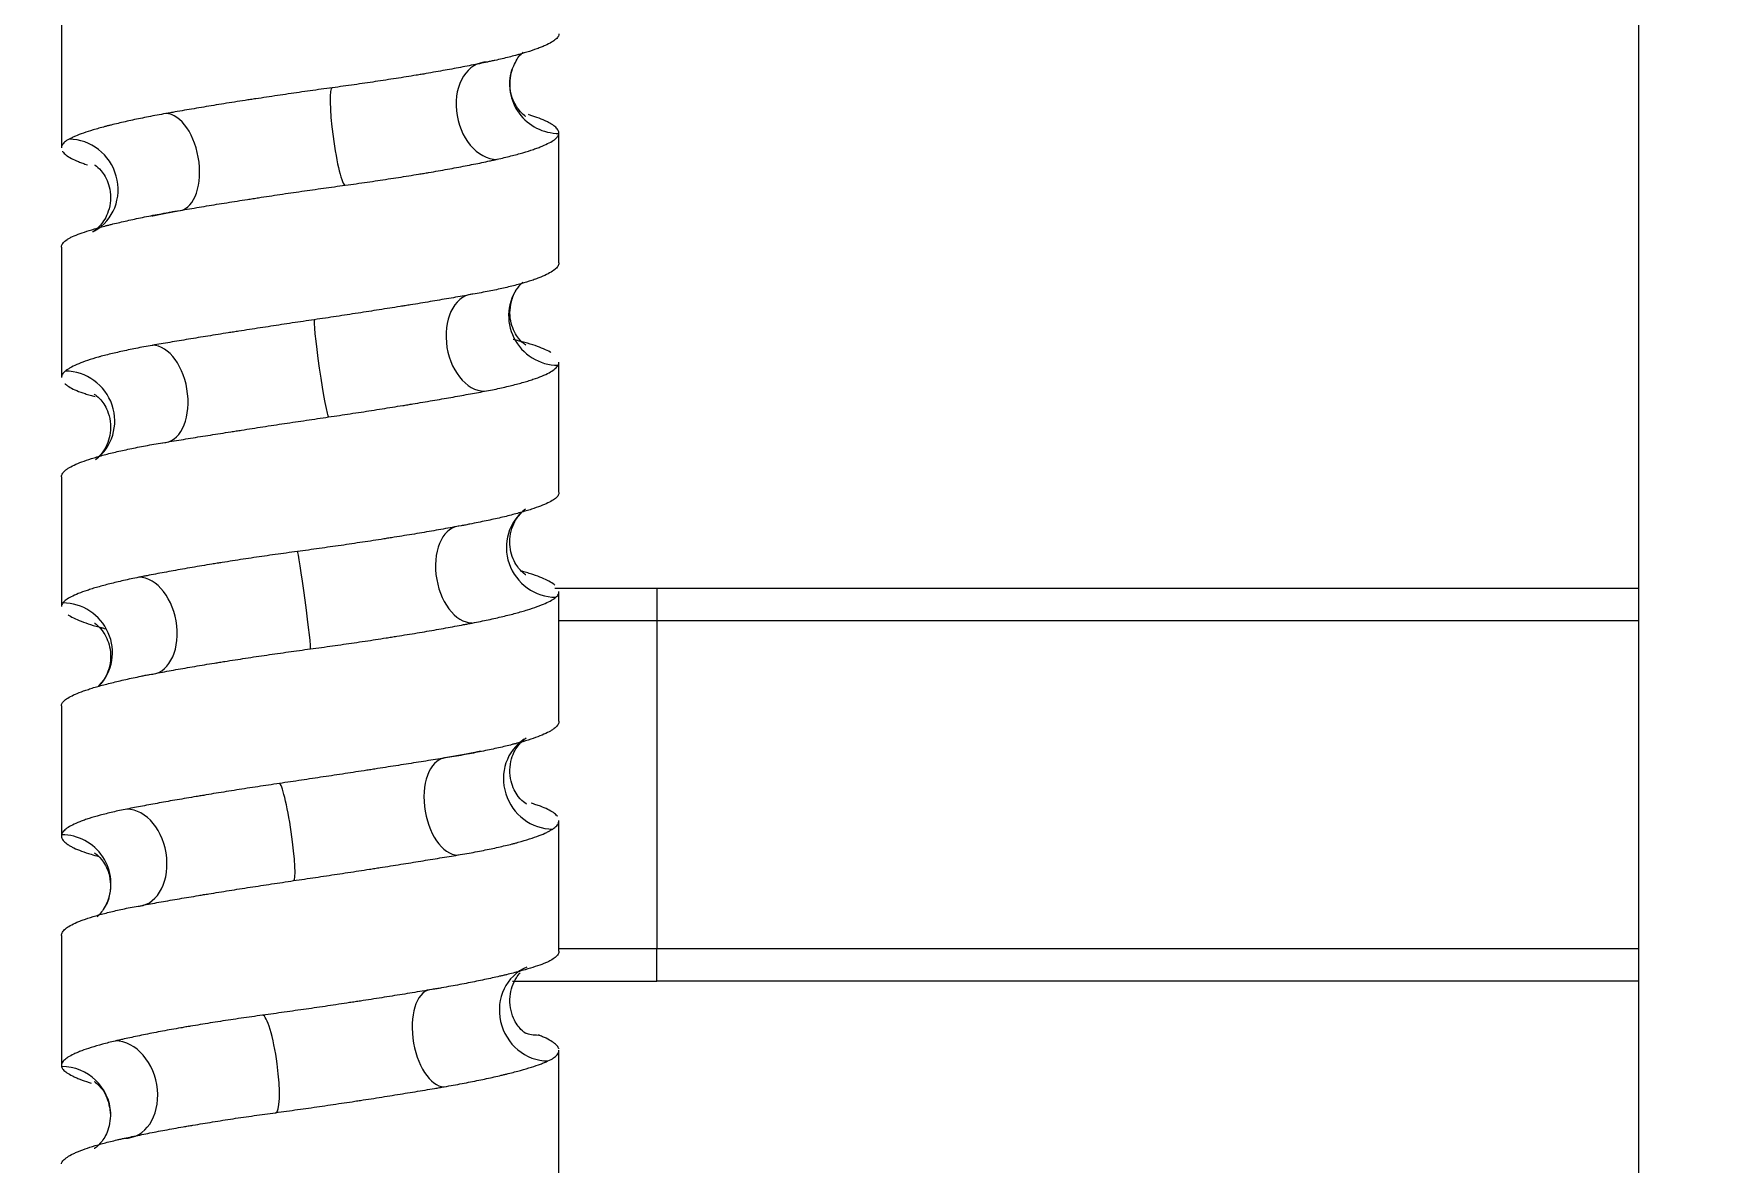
# Model space of a CAD drawing. Header units: millimetres. Extents: x 6110 to 6704, y -2661 to -1821.
# Drawn here: x 6587.11 to 6599.96, y -2344.63 to -2336 of the extents above; entities that cross this region are included whole.
import ezdxf

# ---------------------------------------------------------------- set-up
doc = ezdxf.new("R2010")
doc.units = ezdxf.units.MM
doc.header["$LTSCALE"] = 0.1
doc.linetypes.add('HIDDEN2', pattern=[4.7625, 3.175, -1.5875])
doc.layers.add('1', color=4, linetype='HIDDEN2', lineweight=13)
doc.layers.add('DIM', color=3, linetype='Continuous', lineweight=9)

msp = doc.modelspace()

# ---------------------------------------------------------------- hatches: boundary and pattern name
at = {"layer": 'DIM'}
h = msp.add_hatch(dxfattribs=at)
h.set_pattern_fill('ANSI31', color=2)
edge = h.paths.add_edge_path()
edge.add_line((6619.617, -2595.98), (6619.617, -1962.206))
edge.add_line((6634.617, -1966.11), (6619.617, -1966.11))
edge.add_line((6634.617, -2610.98), (6634.617, -1966.11))
edge.add_line((6634.617, -2610.98), (6184.457, -2610.98))
edge.add_line((6619.617, -2595.98), (6184.457, -2595.98))
edge.add_line((6184.457, -2610.98), (6184.457, -2595.98))

# ---------------------------------------------------------------- linework, layer by layer
at = {"layer": '1', "color": 7, "linetype": 'Continuous', "lineweight": -3}
for p, q in [((6599.367, -2354.877), (6599.367, -2159.412)), ((6587.32, -2335.882), (6587.32, -2336.87)), ((6591.12, -2337.746), (6591.12, -2336.755)), ((6587.32, -2337.628), (6587.32, -2338.623)), ((6591.12, -2339.498), (6591.12, -2338.505)), ((6587.32, -2339.381), (6587.32, -2340.371)), ((6591.089, -2340.23), (6591.867, -2340.23)), ((6591.12, -2341.245), (6591.12, -2340.256)), ((6591.867, -2340.23), (6591.867, -2340.48)), ((6591.867, -2340.23), (6599.367, -2340.23)), ((6591.867, -2340.48), (6591.12, -2340.48)), ((6591.867, -2340.48), (6591.867, -2342.98)), ((6599.367, -2340.48), (6591.867, -2340.48)), ((6587.602, -2340.979), (6587.608, -2340.973)), ((6587.32, -2341.129), (6587.32, -2342.122)), ((6591.12, -2342.999), (6591.12, -2342.004)), ((6587.665, -2342.639), (6587.669, -2342.632)), ((6587.32, -2342.88), (6587.32, -2343.872)), ((6591.12, -2342.98), (6591.867, -2342.98)), ((6591.867, -2342.98), (6599.367, -2342.98)), ((6591.867, -2343.23), (6591.867, -2342.98)), ((6590.766, -2343.23), (6591.867, -2343.23)), ((6599.367, -2343.23), (6591.867, -2343.23)), ((6591.12, -2344.745), (6591.12, -2343.757))]:
    msp.add_line(p, q, dxfattribs=at)
for centre, major_axis, ratio, start_param, end_param in [((6590.611, -2336.586), (0.079, -0.367), 0.723606, 2.987829, 6.126056), ((6591.118, -2336.388), (0.357, -0.114), 0.990086, 3.137687, 5.023314), ((6589.438, -2336.783), (0.05, -0.372), 0.114497, 3.125701, 6.266917), ((6588.162, -2336.979), (0.065, -0.369), 0.5518, 6.188535, 9.327073), ((6587.392, -2337.175), (0.166, -0.336), 0.953983, 0.048273, 2.702243), ((6591.108, -2338.158), (0.296, -0.23), 0.982822, 3.140049, 5.379477), ((6590.516, -2338.355), (0.068, -0.369), 0.676586, 3.017144, 6.158377), ((6589.306, -2338.552), (0.054, -0.371), 0.043602, 3.135903, 6.274455), ((6588.054, -2338.748), (0.063, -0.37), 0.607974, 6.180913, 9.322412), ((6587.36, -2338.944), (0.22, -0.304), 0.969177, 0.000981, 2.528692), ((6591.087, -2339.928), (0.223, -0.301), 0.974341, 3.142353, 5.658494), ((6590.416, -2340.125), (0.07, -0.368), 0.621931, 3.025422, 6.163988), ((6589.172, -2340.322), (0.05, -0.372), 0.024505, 6.280512, 9.42202), ((6587.951, -2340.518), (0.072, -0.368), 0.661381, 6.156246, 9.294505), ((6587.338, -2340.714), (0.265, -0.265), 0.982268, 0.022053, 2.365383), ((6591.059, -2341.697), (0.189, -0.324), 0.957265, 3.190384, 5.772306), ((6590.308, -2341.895), (0.061, -0.37), 0.568501, 3.047907, 6.189424), ((6589.039, -2342.091), (0.055, -0.371), 0.095257, 6.27162, 9.409891), ((6587.855, -2342.288), (0.071, -0.368), 0.711693, 6.147668, 9.288943), ((6587.324, -2342.483), (0.345, -0.148), 0.987592, 6.281728, 8.262029), ((6591.02, -2343.467), (0.146, -0.345), 0.939395, 3.141933, 5.904022), ((6590.197, -2343.664), (0.063, -0.37), 0.508041, 3.055748, 6.194031), ((6588.906, -2343.861), (0.051, -0.372), 0.163142, 6.261713, 9.403005), ((6587.766, -2344.057), (0.083, -0.366), 0.757985, 6.114715, 9.253314), ((6590.983, -2343.269), (0.138, 0.349), 0.918604, 3.182314, 3.489503), ((6587.321, -2344.253), (0.375, 0.018), 0.991163, 6.274875, 7.806372)]:
    msp.add_ellipse(centre, major_axis=major_axis, ratio=ratio, start_param=start_param, end_param=end_param, dxfattribs=at)
for points, knots in [([(6591.116, -2336.017), (6591.112, -2336.024), (6591.105, -2336.032), (6591.088, -2336.048), (6591.065, -2336.064), (6591.033, -2336.08), (6591.005, -2336.093), (6590.995, -2336.097), (6590.98, -2336.103), (6590.974, -2336.105), (6590.963, -2336.109), (6590.958, -2336.111), (6590.929, -2336.122), (6590.903, -2336.131), (6590.848, -2336.147), (6590.79, -2336.164), (6590.722, -2336.181), (6590.669, -2336.194), (6590.65, -2336.198), (6590.622, -2336.204), (6590.613, -2336.206), (6590.593, -2336.21), (6590.583, -2336.213), (6590.573, -2336.215)], [0, 0, 0, 0, 0.125, 0.125, 0.25, 0.375, 0.375, 0.4375, 0.4375, 0.46875, 0.46875, 0.5, 0.5, 0.625, 0.625, 0.75, 0.875, 0.875, 0.9375, 0.9375, 0.96875, 0.96875, 1, 1, 1, 1]), ([(6590.761, -2336.275), (6590.779, -2336.232), (6590.806, -2336.176), (6590.837, -2336.147), (6590.846, -2336.139)], [0, 0, 0, 0, 0.614018, 1, 1, 1, 1]), ([(6590.573, -2336.215), (6590.534, -2336.223), (6590.493, -2336.231), (6590.408, -2336.248), (6590.32, -2336.265), (6590.227, -2336.281), (6590.155, -2336.294), (6590.118, -2336.3), (6590.081, -2336.307), (6590.056, -2336.311), (6590.043, -2336.313), (6589.979, -2336.323), (6589.928, -2336.332), (6589.824, -2336.348), (6589.718, -2336.364), (6589.61, -2336.38), (6589.5, -2336.396), (6589.445, -2336.403), (6589.389, -2336.411)], [0, 0, 0, 0, 0.125, 0.125, 0.25, 0.375, 0.375, 0.4375, 0.46875, 0.46875, 0.5, 0.5, 0.625, 0.625, 0.75, 0.875, 0.875, 1, 1, 1, 1]), ([(6590.867, -2336.63), (6590.867, -2336.63), (6590.863, -2336.627), (6590.828, -2336.602), (6590.761, -2336.508), (6590.737, -2336.379), (6590.752, -2336.303), (6590.761, -2336.275)], [0, 0, 0, 0, 0.119065, 0.350948, 0.584736, 0.851841, 1, 1, 1, 1]), ([(6589.389, -2336.411), (6589.332, -2336.419), (6589.276, -2336.426), (6589.164, -2336.442), (6589.053, -2336.458), (6588.942, -2336.474), (6588.859, -2336.487), (6588.832, -2336.491), (6588.79, -2336.497), (6588.777, -2336.499), (6588.749, -2336.503), (6588.736, -2336.505), (6588.668, -2336.516), (6588.614, -2336.524), (6588.509, -2336.541), (6588.407, -2336.558), (6588.308, -2336.575), (6588.235, -2336.587), (6588.211, -2336.591), (6588.176, -2336.598), (6588.164, -2336.6), (6588.141, -2336.604), (6588.129, -2336.606), (6588.118, -2336.608)], [0, 0, 0, 0, 0.125, 0.125, 0.25, 0.375, 0.375, 0.4375, 0.4375, 0.46875, 0.46875, 0.5, 0.5, 0.625, 0.625, 0.75, 0.875, 0.875, 0.9375, 0.9375, 0.96875, 0.96875, 1, 1, 1, 1]), ([(6588.118, -2336.608), (6588.072, -2336.616), (6588.028, -2336.624), (6587.943, -2336.641), (6587.862, -2336.657), (6587.788, -2336.674), (6587.735, -2336.687), (6587.709, -2336.693), (6587.684, -2336.699), (6587.668, -2336.703), (6587.66, -2336.705), (6587.62, -2336.716), (6587.591, -2336.724), (6587.536, -2336.741), (6587.486, -2336.757), (6587.445, -2336.772), (6587.418, -2336.784), (6587.409, -2336.788), (6587.393, -2336.796), (6587.385, -2336.799), (6587.378, -2336.803)], [0, 0, 0, 0, 0.125, 0.125, 0.25, 0.375, 0.375, 0.4375, 0.46875, 0.46875, 0.5, 0.5, 0.625, 0.625, 0.75, 0.875, 0.875, 0.9375, 0.9375, 1, 1, 1, 1]), ([(6591.12, -2336.76), (6591.121, -2336.752), (6591.119, -2336.744), (6591.111, -2336.729), (6591.099, -2336.713), (6591.076, -2336.696), (6591.055, -2336.684), (6591.048, -2336.68), (6591.036, -2336.673), (6591.031, -2336.671), (6591.023, -2336.667), (6591.018, -2336.665), (6590.995, -2336.654), (6590.974, -2336.646), (6590.932, -2336.63), (6590.911, -2336.623), (6590.888, -2336.616)], [0, 0, 0, 0, 0.171343, 0.171343, 0.342686, 0.514028, 0.514028, 0.5997, 0.5997, 0.642535, 0.642535, 0.685371, 0.685371, 0.856714, 0.856714, 1, 1, 1, 1]), ([(6590.648, -2336.957), (6590.685, -2336.948), (6590.72, -2336.94), (6590.785, -2336.923), (6590.847, -2336.907), (6590.9, -2336.89), (6590.937, -2336.877), (6590.955, -2336.871), (6590.971, -2336.865), (6590.982, -2336.86), (6590.987, -2336.858), (6591.013, -2336.848), (6591.03, -2336.839), (6591.061, -2336.823), (6591.087, -2336.807), (6591.104, -2336.791), (6591.116, -2336.775), (6591.119, -2336.767), (6591.12, -2336.76)], [0, 0, 0, 0, 0.125, 0.125, 0.25, 0.375, 0.375, 0.4375, 0.46875, 0.46875, 0.5, 0.5, 0.625, 0.625, 0.75, 0.875, 0.875, 1, 1, 1, 1]), ([(6587.378, -2336.803), (6587.364, -2336.811), (6587.353, -2336.818), (6587.335, -2336.834), (6587.324, -2336.848), (6587.32, -2336.863), (6587.32, -2336.87)], [0, 0, 0, 0, 0.355653, 0.355653, 0.711306, 1, 1, 1, 1]), ([(6587.328, -2336.895), (6587.329, -2336.896), (6587.33, -2336.898), (6587.337, -2336.908), (6587.346, -2336.916), (6587.367, -2336.933), (6587.394, -2336.95), (6587.429, -2336.966), (6587.46, -2336.979), (6587.471, -2336.983), (6587.488, -2336.989), (6587.494, -2336.991), (6587.506, -2336.995), (6587.512, -2336.997), (6587.518, -2337)], [0, 0, 0, 0, 0.039243, 0.039243, 0.279432, 0.279432, 0.519621, 0.759811, 0.759811, 0.879905, 0.879905, 0.939953, 0.939953, 1, 1, 1, 1]), ([(6587.573, -2336.998), (6587.573, -2336.998), (6587.583, -2337.003), (6587.641, -2337.056), (6587.704, -2337.187), (6587.692, -2337.353), (6587.619, -2337.467), (6587.568, -2337.505), (6587.558, -2337.512), (6587.558, -2337.511)], [0, 0, 0, 0, 0.132243, 0.272162, 0.427735, 0.60988, 0.762507, 0.891533, 1, 1, 1, 1]), ([(6589.488, -2337.154), (6589.544, -2337.147), (6589.6, -2337.139), (6589.709, -2337.123), (6589.816, -2337.107), (6589.921, -2337.091), (6589.998, -2337.079), (6590.023, -2337.074), (6590.061, -2337.068), (6590.074, -2337.066), (6590.099, -2337.062), (6590.112, -2337.06), (6590.174, -2337.049), (6590.222, -2337.041), (6590.315, -2337.024), (6590.405, -2337.007), (6590.49, -2336.99), (6590.551, -2336.978), (6590.571, -2336.973), (6590.6, -2336.967), (6590.61, -2336.965), (6590.629, -2336.961), (6590.638, -2336.959), (6590.648, -2336.957)], [0, 0, 0, 0, 0.125, 0.125, 0.25, 0.375, 0.375, 0.4375, 0.4375, 0.46875, 0.46875, 0.5, 0.5, 0.625, 0.625, 0.75, 0.875, 0.875, 0.9375, 0.9375, 0.96875, 0.96875, 1, 1, 1, 1]), ([(6588.208, -2337.35), (6588.255, -2337.342), (6588.304, -2337.334), (6588.403, -2337.317), (6588.504, -2337.3), (6588.609, -2337.284), (6588.688, -2337.271), (6588.715, -2337.267), (6588.756, -2337.261), (6588.769, -2337.259), (6588.797, -2337.254), (6588.811, -2337.252), (6588.879, -2337.242), (6588.934, -2337.233), (6589.044, -2337.217), (6589.155, -2337.201), (6589.266, -2337.185), (6589.377, -2337.17), (6589.432, -2337.162), (6589.488, -2337.154)], [0, 0, 0, 0, 0.125, 0.125, 0.25, 0.375, 0.375, 0.4375, 0.4375, 0.46875, 0.46875, 0.5, 0.5, 0.625, 0.625, 0.75, 0.875, 0.875, 1, 1, 1, 1]), ([(6587.405, -2337.547), (6587.422, -2337.539), (6587.441, -2337.531), (6587.484, -2337.516), (6587.531, -2337.5), (6587.586, -2337.484), (6587.631, -2337.471), (6587.647, -2337.467), (6587.671, -2337.461), (6587.679, -2337.459), (6587.696, -2337.455), (6587.705, -2337.452), (6587.748, -2337.442), (6587.784, -2337.434), (6587.859, -2337.417), (6587.938, -2337.4), (6588.024, -2337.383), (6588.091, -2337.371), (6588.114, -2337.367), (6588.149, -2337.36), (6588.16, -2337.358), (6588.184, -2337.354), (6588.196, -2337.352), (6588.208, -2337.35)], [0, 0, 0, 0, 0.125, 0.125, 0.25, 0.375, 0.375, 0.4375, 0.4375, 0.46875, 0.46875, 0.5, 0.5, 0.625, 0.625, 0.75, 0.875, 0.875, 0.9375, 0.9375, 0.96875, 0.96875, 1, 1, 1, 1]), ([(6588.01, -2337.389), (6588.013, -2337.389), (6588.08, -2337.375), (6588.152, -2337.362), (6588.227, -2337.348)], [0, 0, 0, 0, 0.03864, 1, 1, 1, 1]), ([(6587.32, -2337.628), (6587.32, -2337.624), (6587.321, -2337.621), (6587.324, -2337.609), (6587.332, -2337.593), (6587.351, -2337.577), (6587.369, -2337.566), (6587.375, -2337.562), (6587.389, -2337.554), (6587.397, -2337.55), (6587.405, -2337.547)], [0, 0, 0, 0, 0.124501, 0.124501, 0.416334, 0.708167, 0.708167, 0.854083, 0.854083, 1, 1, 1, 1]), ([(6591.101, -2337.787), (6591.093, -2337.795), (6591.083, -2337.803), (6591.057, -2337.82), (6591.027, -2337.837), (6590.988, -2337.854), (6590.955, -2337.866), (6590.943, -2337.87), (6590.925, -2337.877), (6590.919, -2337.879), (6590.906, -2337.883), (6590.9, -2337.885), (6590.866, -2337.896), (6590.838, -2337.904), (6590.777, -2337.921), (6590.711, -2337.937), (6590.639, -2337.953), (6590.581, -2337.964), (6590.562, -2337.968), (6590.521, -2337.976), (6590.501, -2337.98), (6590.479, -2337.984)], [0, 0, 0, 0, 0.125, 0.125, 0.25, 0.375, 0.375, 0.4375, 0.4375, 0.46875, 0.46875, 0.5, 0.5, 0.625, 0.625, 0.75, 0.875, 0.875, 0.9375, 0.9375, 1, 1, 1, 1]), ([(6591.12, -2337.747), (6591.12, -2337.752), (6591.119, -2337.757), (6591.115, -2337.77), (6591.109, -2337.779), (6591.101, -2337.787)], [0, 0, 0, 0, 0.376511, 0.376511, 1, 1, 1, 1]), ([(6590.868, -2338.375), (6590.868, -2338.376), (6590.855, -2338.369), (6590.792, -2338.308), (6590.733, -2338.17), (6590.756, -2338.016), (6590.793, -2337.951), (6590.812, -2337.928)], [0, 0, 0, 0, 0.189025, 0.382327, 0.600561, 0.847753, 1, 1, 1, 1]), ([(6590.479, -2337.984), (6590.437, -2337.991), (6590.393, -2337.999), (6590.303, -2338.015), (6590.21, -2338.031), (6590.112, -2338.047), (6590.037, -2338.06), (6589.998, -2338.066), (6589.959, -2338.072), (6589.933, -2338.076), (6589.92, -2338.078), (6589.854, -2338.089), (6589.801, -2338.097), (6589.694, -2338.114), (6589.586, -2338.131), (6589.475, -2338.148), (6589.364, -2338.165), (6589.308, -2338.173), (6589.251, -2338.181)], [0, 0, 0, 0, 0.125, 0.125, 0.25, 0.375, 0.375, 0.4375, 0.46875, 0.46875, 0.5, 0.5, 0.625, 0.625, 0.75, 0.875, 0.875, 1, 1, 1, 1]), ([(6589.251, -2338.181), (6589.195, -2338.189), (6589.139, -2338.198), (6589.028, -2338.214), (6588.918, -2338.231), (6588.81, -2338.248), (6588.729, -2338.26), (6588.702, -2338.264), (6588.662, -2338.271), (6588.648, -2338.273), (6588.622, -2338.277), (6588.608, -2338.279), (6588.542, -2338.289), (6588.49, -2338.298), (6588.389, -2338.314), (6588.29, -2338.33), (6588.195, -2338.346), (6588.126, -2338.358), (6588.103, -2338.362), (6588.059, -2338.369), (6588.036, -2338.373), (6588.015, -2338.377)], [0, 0, 0, 0, 0.125, 0.125, 0.25, 0.375, 0.375, 0.4375, 0.4375, 0.46875, 0.46875, 0.5, 0.5, 0.625, 0.625, 0.75, 0.875, 0.875, 0.9375, 0.9375, 1, 1, 1, 1]), ([(6591.059, -2338.432), (6591.057, -2338.43), (6591.055, -2338.429), (6591.039, -2338.42), (6591.022, -2338.412), (6590.983, -2338.395), (6590.94, -2338.379), (6590.888, -2338.363), (6590.846, -2338.351), (6590.831, -2338.347), (6590.801, -2338.34), (6590.785, -2338.336), (6590.769, -2338.332)], [0, 0, 0, 0, 0.029861, 0.029861, 0.272395, 0.272395, 0.51493, 0.757465, 0.757465, 0.878733, 0.878733, 1, 1, 1, 1]), ([(6588.015, -2338.377), (6587.971, -2338.384), (6587.929, -2338.392), (6587.849, -2338.408), (6587.773, -2338.424), (6587.704, -2338.44), (6587.656, -2338.452), (6587.632, -2338.458), (6587.609, -2338.465), (6587.595, -2338.469), (6587.587, -2338.471), (6587.552, -2338.481), (6587.526, -2338.49), (6587.478, -2338.507), (6587.435, -2338.523), (6587.401, -2338.54), (6587.379, -2338.553), (6587.372, -2338.557), (6587.363, -2338.563), (6587.36, -2338.565), (6587.354, -2338.569), (6587.352, -2338.571), (6587.349, -2338.573)], [0, 0, 0, 0, 0.125, 0.125, 0.25, 0.375, 0.375, 0.4375, 0.46875, 0.46875, 0.5, 0.5, 0.625, 0.625, 0.75, 0.875, 0.875, 0.9375, 0.9375, 0.96875, 0.96875, 1, 1, 1, 1]), ([(6587.349, -2338.573), (6587.34, -2338.581), (6587.332, -2338.59), (6587.323, -2338.606), (6587.32, -2338.614), (6587.32, -2338.623)], [0, 0, 0, 0, 0.501257, 0.501257, 1, 1, 1, 1]), ([(6590.552, -2338.727), (6590.593, -2338.719), (6590.631, -2338.712), (6590.704, -2338.696), (6590.773, -2338.68), (6590.833, -2338.663), (6590.876, -2338.651), (6590.896, -2338.645), (6590.915, -2338.638), (6590.928, -2338.634), (6590.934, -2338.632), (6590.964, -2338.621), (6590.986, -2338.613), (6591.024, -2338.596), (6591.058, -2338.579), (6591.082, -2338.562), (6591.101, -2338.546), (6591.109, -2338.537), (6591.113, -2338.529)], [0, 0, 0, 0, 0.125, 0.125, 0.25, 0.375, 0.375, 0.4375, 0.46875, 0.46875, 0.5, 0.5, 0.625, 0.625, 0.75, 0.875, 0.875, 1, 1, 1, 1]), ([(6587.346, -2338.67), (6587.347, -2338.671), (6587.349, -2338.672), (6587.36, -2338.681), (6587.372, -2338.689), (6587.401, -2338.706), (6587.435, -2338.722), (6587.477, -2338.738), (6587.513, -2338.749), (6587.525, -2338.753), (6587.552, -2338.761), (6587.565, -2338.765), (6587.579, -2338.768)], [0, 0, 0, 0, 0.030306, 0.030306, 0.27273, 0.27273, 0.515153, 0.757577, 0.757577, 0.878788, 0.878788, 1, 1, 1, 1]), ([(6587.569, -2338.749), (6587.569, -2338.749), (6587.573, -2338.751), (6587.609, -2338.774), (6587.684, -2338.876), (6587.709, -2339.043), (6587.652, -2339.177), (6587.612, -2339.22), (6587.599, -2339.232)], [0, 0, 0, 0, 0.074927, 0.254041, 0.436107, 0.662843, 0.867841, 1, 1, 1, 1]), ([(6589.36, -2338.923), (6589.416, -2338.915), (6589.472, -2338.907), (6589.581, -2338.89), (6589.69, -2338.874), (6589.796, -2338.857), (6589.875, -2338.844), (6589.901, -2338.84), (6589.94, -2338.834), (6589.953, -2338.832), (6589.978, -2338.827), (6589.991, -2338.825), (6590.055, -2338.815), (6590.105, -2338.806), (6590.202, -2338.79), (6590.296, -2338.774), (6590.384, -2338.758), (6590.449, -2338.746), (6590.47, -2338.742), (6590.512, -2338.735), (6590.532, -2338.731), (6590.552, -2338.727)], [0, 0, 0, 0, 0.125, 0.125, 0.25, 0.375, 0.375, 0.4375, 0.4375, 0.46875, 0.46875, 0.5, 0.5, 0.625, 0.625, 0.75, 0.875, 0.875, 0.9375, 0.9375, 1, 1, 1, 1]), ([(6588.093, -2339.12), (6588.139, -2339.113), (6588.186, -2339.105), (6588.282, -2339.089), (6588.38, -2339.073), (6588.483, -2339.057), (6588.561, -2339.045), (6588.587, -2339.041), (6588.628, -2339.034), (6588.641, -2339.032), (6588.668, -2339.028), (6588.682, -2339.026), (6588.749, -2339.015), (6588.804, -2339.007), (6588.914, -2338.99), (6589.024, -2338.973), (6589.135, -2338.957), (6589.247, -2338.94), (6589.304, -2338.932), (6589.36, -2338.923)], [0, 0, 0, 0, 0.125, 0.125, 0.25, 0.375, 0.375, 0.4375, 0.4375, 0.46875, 0.46875, 0.5, 0.5, 0.625, 0.625, 0.75, 0.875, 0.875, 1, 1, 1, 1]), ([(6587.371, -2339.315), (6587.384, -2339.307), (6587.4, -2339.299), (6587.435, -2339.282), (6587.474, -2339.266), (6587.523, -2339.249), (6587.562, -2339.237), (6587.576, -2339.233), (6587.598, -2339.226), (6587.605, -2339.224), (6587.62, -2339.22), (6587.627, -2339.218), (6587.666, -2339.207), (6587.699, -2339.199), (6587.768, -2339.183), (6587.841, -2339.167), (6587.921, -2339.151), (6587.983, -2339.139), (6588.005, -2339.135), (6588.048, -2339.128), (6588.071, -2339.124), (6588.093, -2339.12)], [0, 0, 0, 0, 0.125, 0.125, 0.25, 0.375, 0.375, 0.4375, 0.4375, 0.46875, 0.46875, 0.5, 0.5, 0.625, 0.625, 0.75, 0.875, 0.875, 0.9375, 0.9375, 1, 1, 1, 1]), ([(6587.32, -2339.381), (6587.32, -2339.376), (6587.323, -2339.362), (6587.332, -2339.349), (6587.344, -2339.336), (6587.348, -2339.332), (6587.356, -2339.326), (6587.359, -2339.324), (6587.365, -2339.32), (6587.368, -2339.317), (6587.371, -2339.315)], [0, 0, 0, 0, 0.240123, 0.620062, 0.620062, 0.810031, 0.810031, 0.905015, 0.905015, 1, 1, 1, 1]), ([(6591.078, -2339.556), (6591.066, -2339.564), (6591.052, -2339.571), (6591.019, -2339.587), (6590.981, -2339.603), (6590.935, -2339.619), (6590.896, -2339.632), (6590.883, -2339.636), (6590.862, -2339.642), (6590.855, -2339.644), (6590.84, -2339.649), (6590.833, -2339.651), (6590.795, -2339.661), (6590.763, -2339.67), (6590.695, -2339.687), (6590.623, -2339.704), (6590.544, -2339.72), (6590.482, -2339.733), (6590.461, -2339.737), (6590.429, -2339.743), (6590.418, -2339.746), (6590.396, -2339.75), (6590.384, -2339.752), (6590.373, -2339.754)], [0, 0, 0, 0, 0.125, 0.125, 0.25, 0.375, 0.375, 0.4375, 0.4375, 0.46875, 0.46875, 0.5, 0.5, 0.625, 0.625, 0.75, 0.875, 0.875, 0.9375, 0.9375, 0.96875, 0.96875, 1, 1, 1, 1]), ([(6591.12, -2339.499), (6591.12, -2339.503), (6591.119, -2339.514), (6591.113, -2339.525), (6591.103, -2339.537), (6591.099, -2339.541), (6591.089, -2339.548), (6591.084, -2339.552), (6591.078, -2339.556)], [0, 0, 0, 0, 0.165228, 0.582614, 0.582614, 0.791307, 0.791307, 1, 1, 1, 1]), ([(6590.866, -2340.128), (6590.866, -2340.128), (6590.863, -2340.126), (6590.838, -2340.111), (6590.769, -2340.025), (6590.73, -2339.874), (6590.77, -2339.728), (6590.818, -2339.67), (6590.834, -2339.653)], [0, 0, 0, 0, 0.048333, 0.237222, 0.419699, 0.628962, 0.851376, 1, 1, 1, 1]), ([(6590.373, -2339.754), (6590.328, -2339.762), (6590.283, -2339.77), (6590.188, -2339.787), (6590.092, -2339.804), (6589.991, -2339.821), (6589.914, -2339.833), (6589.888, -2339.837), (6589.848, -2339.844), (6589.835, -2339.846), (6589.808, -2339.85), (6589.795, -2339.852), (6589.728, -2339.863), (6589.674, -2339.871), (6589.565, -2339.887), (6589.456, -2339.904), (6589.345, -2339.919), (6589.234, -2339.935), (6589.178, -2339.943), (6589.122, -2339.95)], [0, 0, 0, 0, 0.125, 0.125, 0.25, 0.375, 0.375, 0.4375, 0.4375, 0.46875, 0.46875, 0.5, 0.5, 0.625, 0.625, 0.75, 0.875, 0.875, 1, 1, 1, 1]), ([(6589.122, -2339.95), (6589.065, -2339.958), (6589.009, -2339.965), (6588.898, -2339.981), (6588.789, -2339.997), (6588.681, -2340.013), (6588.601, -2340.026), (6588.575, -2340.03), (6588.535, -2340.036), (6588.522, -2340.038), (6588.496, -2340.042), (6588.483, -2340.044), (6588.418, -2340.055), (6588.368, -2340.063), (6588.269, -2340.08), (6588.173, -2340.097), (6588.083, -2340.114), (6588.017, -2340.126), (6587.995, -2340.13), (6587.963, -2340.137), (6587.953, -2340.139), (6587.932, -2340.143), (6587.922, -2340.145), (6587.911, -2340.147)], [0, 0, 0, 0, 0.125, 0.125, 0.25, 0.375, 0.375, 0.4375, 0.4375, 0.46875, 0.46875, 0.5, 0.5, 0.625, 0.625, 0.75, 0.875, 0.875, 0.9375, 0.9375, 0.96875, 0.96875, 1, 1, 1, 1]), ([(6591.089, -2340.206), (6591.087, -2340.205), (6591.086, -2340.204), (6591.073, -2340.194), (6591.059, -2340.185), (6591.028, -2340.168), (6590.992, -2340.151), (6590.947, -2340.135), (6590.909, -2340.122), (6590.896, -2340.118), (6590.876, -2340.111), (6590.869, -2340.109), (6590.854, -2340.105), (6590.847, -2340.103), (6590.84, -2340.101)], [0, 0, 0, 0, 0.039647, 0.039647, 0.279736, 0.279736, 0.519824, 0.759912, 0.759912, 0.879956, 0.879956, 0.939978, 0.939978, 1, 1, 1, 1]), ([(6587.911, -2340.147), (6587.871, -2340.155), (6587.832, -2340.163), (6587.758, -2340.18), (6587.688, -2340.197), (6587.627, -2340.213), (6587.583, -2340.226), (6587.562, -2340.232), (6587.542, -2340.238), (6587.529, -2340.243), (6587.523, -2340.245), (6587.492, -2340.255), (6587.469, -2340.263), (6587.429, -2340.28), (6587.393, -2340.296), (6587.367, -2340.311), (6587.346, -2340.327), (6587.337, -2340.335), (6587.331, -2340.342)], [0, 0, 0, 0, 0.125, 0.125, 0.25, 0.375, 0.375, 0.4375, 0.46875, 0.46875, 0.5, 0.5, 0.625, 0.625, 0.75, 0.875, 0.875, 1, 1, 1, 1]), ([(6591.096, -2340.299), (6591.105, -2340.292), (6591.112, -2340.284), (6591.119, -2340.27), (6591.12, -2340.264), (6591.12, -2340.257)], [0, 0, 0, 0, 0.561015, 0.561015, 1, 1, 1, 1]), ([(6587.331, -2340.342), (6587.325, -2340.35), (6587.322, -2340.357), (6587.32, -2340.367), (6587.32, -2340.368), (6587.32, -2340.37)], [0, 0, 0, 0, 0.833937, 0.833937, 1, 1, 1, 1]), ([(6590.458, -2340.496), (6590.5, -2340.488), (6590.541, -2340.479), (6590.619, -2340.463), (6590.693, -2340.446), (6590.759, -2340.429), (6590.806, -2340.417), (6590.829, -2340.41), (6590.85, -2340.404), (6590.865, -2340.4), (6590.872, -2340.398), (6590.906, -2340.387), (6590.931, -2340.379), (6590.976, -2340.362), (6591.017, -2340.346), (6591.049, -2340.33), (6591.069, -2340.318), (6591.076, -2340.315), (6591.087, -2340.307), (6591.092, -2340.303), (6591.096, -2340.299)], [0, 0, 0, 0, 0.125, 0.125, 0.25, 0.375, 0.375, 0.4375, 0.46875, 0.46875, 0.5, 0.5, 0.625, 0.625, 0.75, 0.875, 0.875, 0.9375, 0.9375, 1, 1, 1, 1]), ([(6587.371, -2340.434), (6587.373, -2340.435), (6587.376, -2340.437), (6587.392, -2340.447), (6587.408, -2340.455), (6587.445, -2340.472), (6587.486, -2340.489), (6587.536, -2340.505), (6587.577, -2340.518), (6587.592, -2340.522), (6587.614, -2340.528), (6587.622, -2340.53), (6587.637, -2340.534), (6587.645, -2340.536), (6587.653, -2340.539)], [0, 0, 0, 0, 0.039211, 0.039211, 0.279409, 0.279409, 0.519606, 0.759803, 0.759803, 0.879901, 0.879901, 0.939951, 0.939951, 1, 1, 1, 1]), ([(6587.573, -2340.497), (6587.573, -2340.497), (6587.586, -2340.504), (6587.648, -2340.565), (6587.706, -2340.7), (6587.689, -2340.864), (6587.631, -2340.95), (6587.606, -2340.976), (6587.603, -2340.979)], [0, 0, 0, 0, 0.184781, 0.358956, 0.554962, 0.783488, 0.974269, 1, 1, 1, 1]), ([(6589.222, -2340.693), (6589.278, -2340.686), (6589.335, -2340.678), (6589.446, -2340.662), (6589.557, -2340.647), (6589.666, -2340.63), (6589.747, -2340.618), (6589.774, -2340.614), (6589.814, -2340.607), (6589.828, -2340.605), (6589.854, -2340.601), (6589.868, -2340.599), (6589.934, -2340.588), (6589.986, -2340.58), (6590.087, -2340.563), (6590.185, -2340.546), (6590.279, -2340.529), (6590.347, -2340.517), (6590.37, -2340.513), (6590.403, -2340.506), (6590.414, -2340.504), (6590.436, -2340.5), (6590.447, -2340.498), (6590.458, -2340.496)], [0, 0, 0, 0, 0.125, 0.125, 0.25, 0.375, 0.375, 0.4375, 0.4375, 0.46875, 0.46875, 0.5, 0.5, 0.625, 0.625, 0.75, 0.875, 0.875, 0.9375, 0.9375, 0.96875, 0.96875, 1, 1, 1, 1]), ([(6587.992, -2340.889), (6588.035, -2340.881), (6588.08, -2340.873), (6588.17, -2340.856), (6588.264, -2340.839), (6588.362, -2340.823), (6588.438, -2340.81), (6588.476, -2340.804), (6588.515, -2340.798), (6588.541, -2340.793), (6588.554, -2340.791), (6588.62, -2340.781), (6588.673, -2340.773), (6588.781, -2340.756), (6588.889, -2340.74), (6588.999, -2340.724), (6589.109, -2340.709), (6589.165, -2340.701), (6589.222, -2340.693)], [0, 0, 0, 0, 0.125, 0.125, 0.25, 0.375, 0.375, 0.4375, 0.46875, 0.46875, 0.5, 0.5, 0.625, 0.625, 0.75, 0.875, 0.875, 1, 1, 1, 1]), ([(6587.344, -2341.086), (6587.353, -2341.078), (6587.365, -2341.07), (6587.392, -2341.055), (6587.425, -2341.039), (6587.466, -2341.023), (6587.501, -2341.01), (6587.513, -2341.006), (6587.532, -2341), (6587.539, -2340.998), (6587.552, -2340.994), (6587.559, -2340.991), (6587.594, -2340.981), (6587.623, -2340.973), (6587.687, -2340.956), (6587.754, -2340.939), (6587.829, -2340.922), (6587.888, -2340.91), (6587.908, -2340.906), (6587.939, -2340.899), (6587.95, -2340.897), (6587.971, -2340.893), (6587.982, -2340.891), (6587.992, -2340.889)], [0, 0, 0, 0, 0.125, 0.125, 0.25, 0.375, 0.375, 0.4375, 0.4375, 0.46875, 0.46875, 0.5, 0.5, 0.625, 0.625, 0.75, 0.875, 0.875, 0.9375, 0.9375, 0.96875, 0.96875, 1, 1, 1, 1]), ([(6587.32, -2341.128), (6587.32, -2341.121), (6587.322, -2341.115), (6587.329, -2341.101), (6587.335, -2341.093), (6587.344, -2341.086)], [0, 0, 0, 0, 0.448736, 0.448736, 1, 1, 1, 1]), ([(6591.12, -2341.245), (6591.12, -2341.247), (6591.12, -2341.249), (6591.119, -2341.259), (6591.112, -2341.276), (6591.095, -2341.293), (6591.079, -2341.305), (6591.073, -2341.309), (6591.063, -2341.316), (6591.06, -2341.318), (6591.052, -2341.322), (6591.048, -2341.324), (6591.045, -2341.326)], [0, 0, 0, 0, 0.065853, 0.065853, 0.377236, 0.688618, 0.688618, 0.844309, 0.844309, 0.922154, 0.922154, 1, 1, 1, 1]), ([(6591.045, -2341.326), (6591.029, -2341.335), (6591.011, -2341.343), (6590.97, -2341.359), (6590.926, -2341.376), (6590.872, -2341.393), (6590.829, -2341.406), (6590.814, -2341.41), (6590.791, -2341.416), (6590.783, -2341.418), (6590.766, -2341.422), (6590.758, -2341.425), (6590.717, -2341.435), (6590.682, -2341.443), (6590.608, -2341.46), (6590.531, -2341.476), (6590.447, -2341.492), (6590.382, -2341.504), (6590.36, -2341.508), (6590.314, -2341.515), (6590.291, -2341.519), (6590.268, -2341.523)], [0, 0, 0, 0, 0.125, 0.125, 0.25, 0.375, 0.375, 0.4375, 0.4375, 0.46875, 0.46875, 0.5, 0.5, 0.625, 0.625, 0.75, 0.875, 0.875, 0.9375, 0.9375, 1, 1, 1, 1]), ([(6590.872, -2341.878), (6590.872, -2341.878), (6590.863, -2341.873), (6590.808, -2341.828), (6590.74, -2341.701), (6590.744, -2341.533), (6590.814, -2341.416), (6590.859, -2341.381), (6590.868, -2341.374), (6590.87, -2341.373)], [0, 0, 0, 0, 0.117376, 0.266067, 0.429717, 0.621764, 0.784377, 0.921525, 1, 1, 1, 1]), ([(6590.268, -2341.523), (6590.22, -2341.531), (6590.172, -2341.538), (6590.073, -2341.554), (6589.972, -2341.57), (6589.868, -2341.586), (6589.788, -2341.599), (6589.761, -2341.603), (6589.72, -2341.609), (6589.707, -2341.611), (6589.679, -2341.616), (6589.665, -2341.618), (6589.597, -2341.628), (6589.542, -2341.637), (6589.431, -2341.654), (6589.32, -2341.67), (6589.209, -2341.687), (6589.097, -2341.704), (6589.041, -2341.712), (6588.985, -2341.72)], [0, 0, 0, 0, 0.125, 0.125, 0.25, 0.375, 0.375, 0.4375, 0.4375, 0.46875, 0.46875, 0.5, 0.5, 0.625, 0.625, 0.75, 0.875, 0.875, 1, 1, 1, 1]), ([(6590.52, -2341.474), (6590.506, -2341.477), (6590.423, -2341.494), (6590.331, -2341.511), (6590.248, -2341.525)], [0, 0, 0, 0, 0.172371, 1, 1, 1, 1]), ([(6588.985, -2341.72), (6588.929, -2341.729), (6588.874, -2341.737), (6588.765, -2341.753), (6588.658, -2341.77), (6588.553, -2341.787), (6588.476, -2341.799), (6588.451, -2341.803), (6588.413, -2341.81), (6588.4, -2341.812), (6588.375, -2341.816), (6588.362, -2341.818), (6588.3, -2341.829), (6588.251, -2341.837), (6588.157, -2341.853), (6588.066, -2341.869), (6587.981, -2341.885), (6587.919, -2341.897), (6587.899, -2341.901), (6587.859, -2341.908), (6587.84, -2341.912), (6587.821, -2341.916)], [0, 0, 0, 0, 0.125, 0.125, 0.25, 0.375, 0.375, 0.4375, 0.4375, 0.46875, 0.46875, 0.5, 0.5, 0.625, 0.625, 0.75, 0.875, 0.875, 0.9375, 0.9375, 1, 1, 1, 1]), ([(6587.821, -2341.916), (6587.782, -2341.923), (6587.746, -2341.931), (6587.678, -2341.947), (6587.614, -2341.963), (6587.558, -2341.979), (6587.519, -2341.991), (6587.501, -2341.997), (6587.484, -2342.004), (6587.472, -2342.008), (6587.467, -2342.01), (6587.44, -2342.021), (6587.421, -2342.029), (6587.388, -2342.046), (6587.36, -2342.062), (6587.341, -2342.079), (6587.328, -2342.096), (6587.323, -2342.104), (6587.321, -2342.112)], [0, 0, 0, 0, 0.125, 0.125, 0.25, 0.375, 0.375, 0.4375, 0.46875, 0.46875, 0.5, 0.5, 0.625, 0.625, 0.75, 0.875, 0.875, 1, 1, 1, 1]), ([(6591.108, -2341.971), (6591.107, -2341.97), (6591.106, -2341.969), (6591.098, -2341.959), (6591.089, -2341.951), (6591.065, -2341.935), (6591.037, -2341.918), (6590.999, -2341.902), (6590.968, -2341.891), (6590.956, -2341.887), (6590.933, -2341.879), (6590.92, -2341.875), (6590.908, -2341.871)], [0, 0, 0, 0, 0.029865, 0.029865, 0.272398, 0.272398, 0.514932, 0.757466, 0.757466, 0.878733, 0.878733, 1, 1, 1, 1]), ([(6591.072, -2342.068), (6591.084, -2342.06), (6591.095, -2342.052), (6591.11, -2342.035), (6591.118, -2342.022), (6591.12, -2342.009), (6591.12, -2342.004)], [0, 0, 0, 0, 0.387429, 0.387429, 0.774857, 1, 1, 1, 1]), ([(6587.321, -2342.112), (6587.319, -2342.12), (6587.32, -2342.129), (6587.326, -2342.145), (6587.337, -2342.162), (6587.357, -2342.178), (6587.376, -2342.191), (6587.383, -2342.195), (6587.394, -2342.201), (6587.398, -2342.203), (6587.406, -2342.208), (6587.41, -2342.21), (6587.432, -2342.22), (6587.452, -2342.228), (6587.496, -2342.245), (6587.537, -2342.259), (6587.585, -2342.272), (6587.606, -2342.278)], [0, 0, 0, 0, 0.148909, 0.148909, 0.297819, 0.446728, 0.446728, 0.521182, 0.521182, 0.55841, 0.55841, 0.595637, 0.595637, 0.744546, 0.744546, 0.893456, 1, 1, 1, 1]), ([(6590.349, -2342.266), (6590.395, -2342.259), (6590.439, -2342.251), (6590.523, -2342.235), (6590.603, -2342.219), (6590.676, -2342.203), (6590.728, -2342.19), (6590.753, -2342.184), (6590.778, -2342.178), (6590.794, -2342.174), (6590.802, -2342.171), (6590.84, -2342.161), (6590.869, -2342.152), (6590.922, -2342.135), (6590.97, -2342.119), (6591.009, -2342.102), (6591.035, -2342.089), (6591.043, -2342.085), (6591.055, -2342.079), (6591.058, -2342.077), (6591.065, -2342.072), (6591.069, -2342.07), (6591.072, -2342.068)], [0, 0, 0, 0, 0.125, 0.125, 0.25, 0.375, 0.375, 0.4375, 0.46875, 0.46875, 0.5, 0.5, 0.625, 0.625, 0.75, 0.875, 0.875, 0.9375, 0.9375, 0.96875, 0.96875, 1, 1, 1, 1]), ([(6587.572, -2342.25), (6587.572, -2342.25), (6587.58, -2342.254), (6587.626, -2342.291), (6587.696, -2342.408), (6587.699, -2342.545), (6587.676, -2342.614), (6587.669, -2342.631)], [0, 0, 0, 0, 0.151025, 0.37448, 0.613299, 0.903334, 1, 1, 1, 1]), ([(6589.093, -2342.462), (6589.149, -2342.454), (6589.205, -2342.446), (6589.316, -2342.429), (6589.427, -2342.413), (6589.536, -2342.396), (6589.618, -2342.383), (6589.645, -2342.379), (6589.686, -2342.373), (6589.7, -2342.371), (6589.727, -2342.367), (6589.74, -2342.364), (6589.807, -2342.354), (6589.86, -2342.346), (6589.964, -2342.329), (6590.065, -2342.313), (6590.162, -2342.297), (6590.234, -2342.285), (6590.257, -2342.282), (6590.304, -2342.274), (6590.327, -2342.27), (6590.349, -2342.266)], [0, 0, 0, 0, 0.125, 0.125, 0.25, 0.375, 0.375, 0.4375, 0.4375, 0.46875, 0.46875, 0.5, 0.5, 0.625, 0.625, 0.75, 0.875, 0.875, 0.9375, 0.9375, 1, 1, 1, 1]), ([(6587.89, -2342.659), (6587.931, -2342.652), (6587.973, -2342.644), (6588.059, -2342.628), (6588.149, -2342.612), (6588.244, -2342.596), (6588.318, -2342.584), (6588.355, -2342.578), (6588.393, -2342.571), (6588.419, -2342.567), (6588.432, -2342.565), (6588.496, -2342.554), (6588.548, -2342.546), (6588.654, -2342.529), (6588.761, -2342.512), (6588.87, -2342.496), (6588.981, -2342.479), (6589.037, -2342.471), (6589.093, -2342.462)], [0, 0, 0, 0, 0.125, 0.125, 0.25, 0.375, 0.375, 0.4375, 0.46875, 0.46875, 0.5, 0.5, 0.625, 0.625, 0.75, 0.875, 0.875, 1, 1, 1, 1]), ([(6587.328, -2342.854), (6587.333, -2342.846), (6587.341, -2342.838), (6587.361, -2342.821), (6587.385, -2342.805), (6587.419, -2342.788), (6587.448, -2342.776), (6587.459, -2342.772), (6587.475, -2342.765), (6587.481, -2342.763), (6587.492, -2342.759), (6587.498, -2342.757), (6587.528, -2342.746), (6587.554, -2342.738), (6587.61, -2342.722), (6587.671, -2342.706), (6587.739, -2342.69), (6587.793, -2342.678), (6587.812, -2342.674), (6587.85, -2342.667), (6587.87, -2342.663), (6587.89, -2342.659)], [0, 0, 0, 0, 0.125, 0.125, 0.25, 0.375, 0.375, 0.4375, 0.4375, 0.46875, 0.46875, 0.5, 0.5, 0.625, 0.625, 0.75, 0.875, 0.875, 0.9375, 0.9375, 1, 1, 1, 1]), ([(6587.669, -2342.631), (6587.648, -2342.669), (6587.622, -2342.71), (6587.6, -2342.732), (6587.594, -2342.737)], [0, 0, 0, 0, 0.70141, 1, 1, 1, 1]), ([(6587.32, -2342.88), (6587.32, -2342.88), (6587.32, -2342.879), (6587.32, -2342.871), (6587.323, -2342.863), (6587.328, -2342.854)], [0, 0, 0, 0, 0.022494, 0.022494, 1, 1, 1, 1]), ([(6591.12, -2342.999), (6591.12, -2343.007), (6591.118, -2343.016), (6591.108, -2343.032), (6591.093, -2343.048), (6591.069, -2343.064), (6591.048, -2343.076), (6591.04, -2343.08), (6591.023, -2343.088), (6591.014, -2343.091), (6591.004, -2343.095)], [0, 0, 0, 0, 0.248922, 0.248922, 0.499281, 0.749641, 0.749641, 0.87482, 0.87482, 1, 1, 1, 1]), ([(6591.004, -2343.095), (6590.985, -2343.103), (6590.963, -2343.111), (6590.915, -2343.126), (6590.863, -2343.142), (6590.803, -2343.159), (6590.754, -2343.171), (6590.737, -2343.175), (6590.711, -2343.182), (6590.703, -2343.184), (6590.685, -2343.188), (6590.676, -2343.19), (6590.63, -2343.201), (6590.592, -2343.209), (6590.512, -2343.226), (6590.429, -2343.243), (6590.34, -2343.26), (6590.27, -2343.272), (6590.247, -2343.276), (6590.211, -2343.283), (6590.199, -2343.285), (6590.175, -2343.289), (6590.162, -2343.291), (6590.15, -2343.293)], [0, 0, 0, 0, 0.125, 0.125, 0.25, 0.375, 0.375, 0.4375, 0.4375, 0.46875, 0.46875, 0.5, 0.5, 0.625, 0.625, 0.75, 0.875, 0.875, 0.9375, 0.9375, 0.96875, 0.96875, 1, 1, 1, 1]), ([(6590.867, -2343.629), (6590.867, -2343.628), (6590.863, -2343.625), (6590.835, -2343.608), (6590.761, -2343.513), (6590.73, -2343.348), (6590.779, -2343.221), (6590.814, -2343.176), (6590.824, -2343.165)], [0, 0, 0, 0, 0.058112, 0.252229, 0.44384, 0.685533, 0.909288, 1, 1, 1, 1]), ([(6590.15, -2343.293), (6590.101, -2343.301), (6590.051, -2343.31), (6589.949, -2343.326), (6589.846, -2343.343), (6589.74, -2343.36), (6589.659, -2343.372), (6589.631, -2343.377), (6589.59, -2343.383), (6589.577, -2343.385), (6589.549, -2343.389), (6589.535, -2343.391), (6589.466, -2343.402), (6589.41, -2343.41), (6589.299, -2343.427), (6589.189, -2343.443), (6589.078, -2343.458), (6588.967, -2343.474), (6588.912, -2343.482), (6588.857, -2343.489)], [0, 0, 0, 0, 0.125, 0.125, 0.25, 0.375, 0.375, 0.4375, 0.4375, 0.46875, 0.46875, 0.5, 0.5, 0.625, 0.625, 0.75, 0.875, 0.875, 1, 1, 1, 1]), ([(6588.857, -2343.489), (6588.801, -2343.497), (6588.747, -2343.505), (6588.639, -2343.52), (6588.533, -2343.536), (6588.431, -2343.552), (6588.355, -2343.565), (6588.331, -2343.569), (6588.294, -2343.575), (6588.281, -2343.577), (6588.257, -2343.581), (6588.245, -2343.584), (6588.184, -2343.594), (6588.138, -2343.602), (6588.048, -2343.619), (6587.961, -2343.636), (6587.881, -2343.653), (6587.823, -2343.665), (6587.804, -2343.669), (6587.776, -2343.676), (6587.767, -2343.678), (6587.749, -2343.682), (6587.74, -2343.684), (6587.731, -2343.686)], [0, 0, 0, 0, 0.125, 0.125, 0.25, 0.375, 0.375, 0.4375, 0.4375, 0.46875, 0.46875, 0.5, 0.5, 0.625, 0.625, 0.75, 0.875, 0.875, 0.9375, 0.9375, 0.96875, 0.96875, 1, 1, 1, 1]), ([(6587.731, -2343.686), (6587.696, -2343.694), (6587.664, -2343.702), (6587.602, -2343.719), (6587.545, -2343.736), (6587.497, -2343.752), (6587.464, -2343.765), (6587.454, -2343.769), (6587.439, -2343.775), (6587.434, -2343.777), (6587.424, -2343.781), (6587.42, -2343.784), (6587.398, -2343.794), (6587.383, -2343.802), (6587.357, -2343.819), (6587.337, -2343.835), (6587.326, -2343.85), (6587.32, -2343.866), (6587.319, -2343.874), (6587.321, -2343.881)], [0, 0, 0, 0, 0.125, 0.125, 0.25, 0.375, 0.375, 0.4375, 0.4375, 0.46875, 0.46875, 0.5, 0.5, 0.625, 0.625, 0.75, 0.875, 0.875, 1, 1, 1, 1]), ([(6591.118, -2343.746), (6591.118, -2343.744), (6591.118, -2343.743), (6591.114, -2343.733), (6591.108, -2343.725), (6591.092, -2343.708), (6591.071, -2343.691), (6591.041, -2343.674), (6591.014, -2343.661), (6591.005, -2343.657), (6590.99, -2343.651), (6590.985, -2343.649), (6590.974, -2343.645), (6590.968, -2343.642), (6590.963, -2343.64)], [0, 0, 0, 0, 0.039676, 0.039676, 0.279757, 0.279757, 0.519838, 0.759919, 0.759919, 0.879959, 0.879959, 0.93998, 0.93998, 1, 1, 1, 1]), ([(6590.243, -2344.035), (6590.291, -2344.027), (6590.336, -2344.019), (6590.424, -2344.002), (6590.509, -2343.985), (6590.587, -2343.969), (6590.643, -2343.956), (6590.671, -2343.95), (6590.697, -2343.943), (6590.715, -2343.939), (6590.723, -2343.937), (6590.766, -2343.926), (6590.798, -2343.918), (6590.857, -2343.902), (6590.912, -2343.885), (6590.958, -2343.87), (6590.99, -2343.858), (6591, -2343.854), (6591.019, -2343.846), (6591.028, -2343.842), (6591.036, -2343.838)], [0, 0, 0, 0, 0.125, 0.125, 0.25, 0.375, 0.375, 0.4375, 0.46875, 0.46875, 0.5, 0.5, 0.625, 0.625, 0.75, 0.875, 0.875, 0.9375, 0.9375, 1, 1, 1, 1]), ([(6591.036, -2343.838), (6591.053, -2343.831), (6591.067, -2343.823), (6591.09, -2343.807), (6591.108, -2343.791), (6591.117, -2343.775), (6591.12, -2343.764), (6591.12, -2343.76), (6591.12, -2343.757)], [0, 0, 0, 0, 0.29553, 0.29553, 0.59106, 0.88659, 0.88659, 1, 1, 1, 1]), ([(6587.321, -2343.881), (6587.323, -2343.889), (6587.327, -2343.896), (6587.341, -2343.912), (6587.36, -2343.928), (6587.388, -2343.944), (6587.412, -2343.956), (6587.421, -2343.96), (6587.435, -2343.967), (6587.44, -2343.969), (6587.45, -2343.973), (6587.456, -2343.975), (6587.482, -2343.986), (6587.506, -2343.994), (6587.537, -2344.004), (6587.542, -2344.006), (6587.547, -2344.007)], [0, 0, 0, 0, 0.192303, 0.192303, 0.384606, 0.576909, 0.576909, 0.673061, 0.673061, 0.721137, 0.721137, 0.769213, 0.769213, 0.961516, 0.961516, 1, 1, 1, 1]), ([(6587.57, -2343.995), (6587.57, -2343.995), (6587.572, -2343.996), (6587.593, -2344.009), (6587.664, -2344.088), (6587.686, -2344.175), (6587.695, -2344.235)], [0, 0, 0, 0, 0.069288, 0.36675, 0.644953, 1, 1, 1, 1]), ([(6588.955, -2344.233), (6589.012, -2344.225), (6589.068, -2344.217), (6589.18, -2344.202), (6589.291, -2344.186), (6589.403, -2344.169), (6589.486, -2344.157), (6589.514, -2344.153), (6589.555, -2344.147), (6589.569, -2344.144), (6589.597, -2344.14), (6589.611, -2344.138), (6589.68, -2344.128), (6589.734, -2344.119), (6589.841, -2344.102), (6589.946, -2344.085), (6590.047, -2344.069), (6590.122, -2344.056), (6590.146, -2344.052), (6590.183, -2344.046), (6590.195, -2344.044), (6590.219, -2344.039), (6590.231, -2344.037), (6590.243, -2344.035)], [0, 0, 0, 0, 0.125, 0.125, 0.25, 0.375, 0.375, 0.4375, 0.4375, 0.46875, 0.46875, 0.5, 0.5, 0.625, 0.625, 0.75, 0.875, 0.875, 0.9375, 0.9375, 0.96875, 0.96875, 1, 1, 1, 1]), ([(6587.695, -2344.235), (6587.693, -2344.292), (6587.68, -2344.381), (6587.616, -2344.473), (6587.577, -2344.503), (6587.571, -2344.507), (6587.571, -2344.507)], [0, 0, 0, 0, 0.312398, 0.572236, 0.80443, 1, 1, 1, 1]), ([(6587.801, -2344.428), (6587.839, -2344.42), (6587.878, -2344.412), (6587.959, -2344.395), (6588.043, -2344.378), (6588.133, -2344.362), (6588.203, -2344.349), (6588.239, -2344.343), (6588.275, -2344.337), (6588.299, -2344.332), (6588.312, -2344.33), (6588.374, -2344.32), (6588.424, -2344.312), (6588.526, -2344.295), (6588.63, -2344.279), (6588.737, -2344.263), (6588.845, -2344.248), (6588.9, -2344.24), (6588.955, -2344.233)], [0, 0, 0, 0, 0.125, 0.125, 0.25, 0.375, 0.375, 0.4375, 0.46875, 0.46875, 0.5, 0.5, 0.625, 0.625, 0.75, 0.875, 0.875, 1, 1, 1, 1]), ([(6587.32, -2344.624), (6587.321, -2344.617), (6587.325, -2344.609), (6587.337, -2344.594), (6587.354, -2344.578), (6587.381, -2344.562), (6587.404, -2344.549), (6587.413, -2344.545), (6587.426, -2344.539), (6587.431, -2344.537), (6587.441, -2344.533), (6587.446, -2344.53), (6587.472, -2344.52), (6587.494, -2344.512), (6587.544, -2344.495), (6587.598, -2344.478), (6587.661, -2344.461), (6587.711, -2344.449), (6587.728, -2344.445), (6587.755, -2344.438), (6587.764, -2344.436), (6587.783, -2344.432), (6587.792, -2344.43), (6587.801, -2344.428)], [0, 0, 0, 0, 0.125, 0.125, 0.25, 0.375, 0.375, 0.4375, 0.4375, 0.46875, 0.46875, 0.5, 0.5, 0.625, 0.625, 0.75, 0.875, 0.875, 0.9375, 0.9375, 0.96875, 0.96875, 1, 1, 1, 1])]:
    msp.add_open_spline(points, degree=3, knots=knots, dxfattribs=at)
for points in [[(6591.12, -2335.999), (6591.12, -2336.005), (6591.119, -2336.011), (6591.116, -2336.017)], [(6590.812, -2337.928), (6590.825, -2337.914), (6590.836, -2337.903), (6590.844, -2337.894)], [(6591.113, -2338.529), (6591.118, -2338.521), (6591.12, -2338.513), (6591.12, -2338.505)]]:
    msp.add_open_spline(points, degree=3, dxfattribs=at)

doc.saveas('drawing.dxf')
